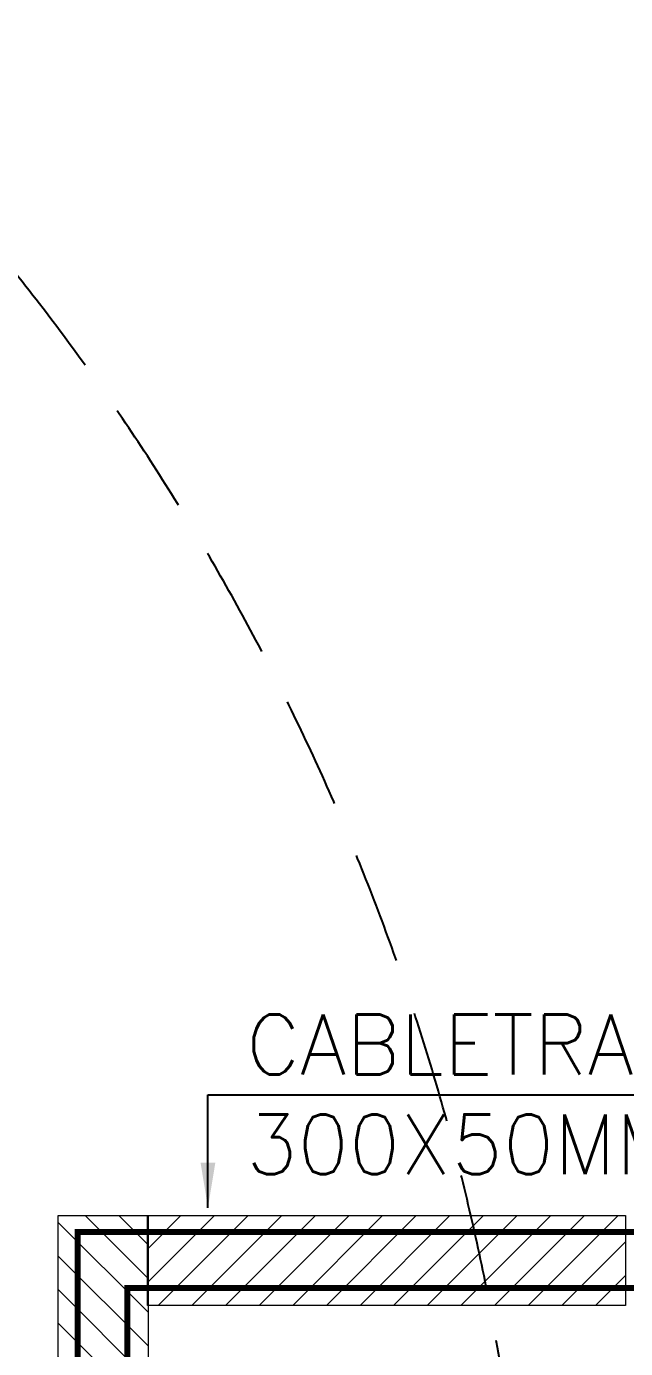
# Model space of a CAD drawing. Header units: millimetres. Extents: x 148480 to 578986, y 39883 to 155062.
# Drawn here: x 240593 to 242593, y 122016 to 126428 of the extents above; entities that cross this region are included whole.
import ezdxf

# ---------------------------------------------------------------- set-up
doc = ezdxf.new("R2010")
doc.units = ezdxf.units.MM
doc.linetypes.add('HIDDEN', pattern=[0.375, 0.25, -0.125])
for name, color, linetype in [('CABELTRAY LINE', 4, 'Continuous'), ('Flooring', 44, 'Continuous'), ('Layer4', 6, 'Continuous'), ('M-HVAC VRV PIPE', 4, 'Continuous'), ('M-HVAC-TEXT', 7, 'Continuous')]:
    doc.layers.add(name, color=color, linetype=linetype)
doc.layers.add('CB-AC CABLE TRAY', color=213, linetype='Continuous', lineweight=15)
doc.styles.add('ROMAND', font='romand__.ttf')
doc.styles.add('ROMANS3', font='romans.shx', dxfattribs={"width": 0.8, "height": 100})
doc.dimstyles.new('Vayucon', dxfattribs={"dimtxt": 200, "dimasz": 150, "dimexe": 0, "dimexo": 0, "dimgap": 9e-05, "dimtad": 1, "dimdec": 0, "dimrnd": 5, "dimzin": 0, "dimdsep": 46, "dimtxsty": 'ROMAND', "dimcen": 90, "dimclrd": 42, "dimclre": 8, "dimclrt": 7, "dimadec": 0, "dimazin": 0, "dimtfac": 1, "dimtdec": 0, "dimtofl": 0, "dimtmove": 1, "dimatfit": 0, "dimfxl": 1, "dimtolj": 1, "dimtzin": 0, "dimarcsym": 0})

# ---------------------------------------------------------------- blocks, each defined once
blk = doc.blocks.new('GFC1')
at = {"layer": 'Flooring', "color": 8, "linetype": 'HIDDEN', "ltscale": 1500}
blk.add_lwpolyline([(328672.2, 130068.3, 1.540604), (310717.1, 129143.3, 0.119203), (311634.4, 128071.9, -0.704413), (307490.1, 113767.5)], format="xyb", dxfattribs=at)
blk = doc.blocks.new('*U130')
at = {"layer": 'CB-AC CABLE TRAY', "true_color": 0xa953a0}
h = blk.add_hatch(dxfattribs=at)
h.set_pattern_fill('ANSI31', color=215, scale=25)
h.set_pattern_definition([(45, (-873082.2, 1102908.81), (-56.1266008, 56.1266008), [])])
h.paths.add_polyline_path([(-88704.9, -150.4), (-88704.9, 149.6), (-57017.9, 149.6), (-57017.9, -150.4)])
at = {"layer": 'CB-AC CABLE TRAY', "color": 215, "true_color": 0xa953a0}
blk.add_lwpolyline([(-88704.9, -150.4), (-88704.9, 149.6), (-57017.9, 149.6), (-57017.9, -150.4)], close=True, dxfattribs=at)
blk = doc.blocks.new('*U226')
at = {"layer": 'CB-AC CABLE TRAY', "true_color": 0xa953a0}
h = blk.add_hatch(dxfattribs=at)
h.set_pattern_fill('ANSI31', color=215, scale=25)
h.set_pattern_definition([(45, (-903173.63, 1102908.81), (-56.1266008, 56.1266008), [])])
h.paths.add_polyline_path([(-88704.9, -150.4), (-88704.9, 149.6), (-87109.3, 149.6), (-87109.3, -150.4)])
at = {"layer": 'CB-AC CABLE TRAY', "color": 215, "true_color": 0xa953a0}
blk.add_lwpolyline([(-88704.9, -150.4), (-88704.9, 149.6), (-87109.3, 149.6), (-87109.3, -150.4)], close=True, dxfattribs=at)

msp = doc.modelspace()

# ---------------------------------------------------------------- block references
at = {"layer": 'Layer4', "linetype": 'Continuous', "rotation": 360}
msp.add_blockref('GFC1', (-72632.4, -986), dxfattribs=at)

# ---------------------------------------------------------------- next in the draw order: linework, layer by layer
at = {"layer": 'M-HVAC VRV PIPE', "color": 4, "linetype": 'Continuous', "const_width": 20}
msp.add_lwpolyline([(248783.6, 90880.2), (240763.4, 90880.2), (240763.4, 122405.6), (244590.2, 122405.6), (244590.2, 122170.6), (244777.7, 122170.6)], dxfattribs=at)
at = {"layer": 'M-HVAC VRV PIPE', "color": 2, "linetype": 'Continuous', "const_width": 20}
msp.add_lwpolyline([(248783.6, 91011.8), (240929.4, 91011.8), (240929.4, 122218.5), (243079.2, 122218.5)], dxfattribs=at)

# ---------------------------------------------------------------- next in the draw order: block references
at = {"layer": 'CB-AC CABLE TRAY', "color": 4, "linetype": 'HIDDEN'}
for name, p, rotation in [('*U130', (240849, 33755.4), 269.9997198436913), ('*U226', (329701.4, 122310.3), 359.9997198436912)]:
    msp.add_blockref(name, p, dxfattribs=dict(at, rotation=rotation))

# ---------------------------------------------------------------- next in the draw order: texts
at = {"layer": 'CABELTRAY LINE', "insert": (241326.2, 123131.2), "char_height": 200, "width": 604.338, "attachment_point": 1, "style": 'ROMANS3'}
msp.add_mtext('{\\W1;\\C0;CABLETRAY\\P300X50MM}', dxfattribs=at)

# ---------------------------------------------------------------- next in the draw order: leaders
at = {"layer": 'M-HVAC-TEXT', "linetype": 'Continuous'}
msp.add_leader([(241198.6, 122486.5), (241198.6, 122863.4), (242914.2, 122863.4)], dimstyle='Vayucon', override={"dimgap": 9e-05, "dimtad": 0}, dxfattribs=at)

doc.saveas('drawing.dxf')
